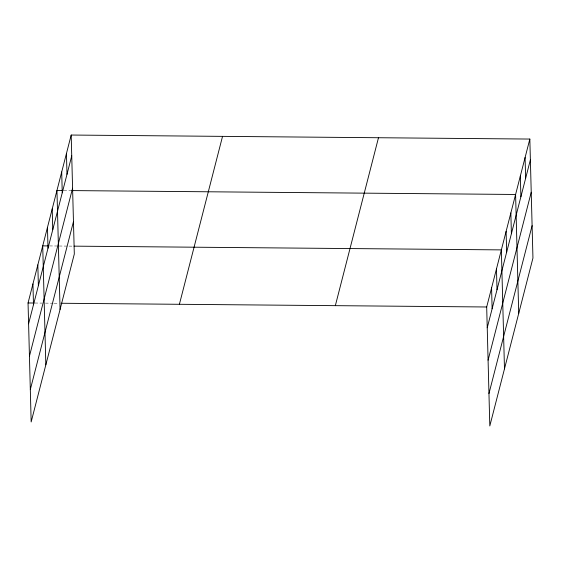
<?xml version="1.0" encoding="UTF-8"?>
<svg xmlns="http://www.w3.org/2000/svg" width="561" height="561" viewBox="0 0 561 561"><rect width="100%" height="100%" fill="white"/><g stroke="black" fill="none" stroke-linecap="round" stroke-linejoin="round"><path stroke-width="0.42" stroke-dasharray="2.81 2.1" d="M63.912 190.516L70.875 190.579M49.677 245.935L58.379 246.013M59.249 246.02L73.161 246.139M35.006 303.031L41.97 303.087M45.448 303.122L53.274 303.192M54.144 303.199L58.491 303.235"/><path stroke-width="0.84" d="M71.191 135.04L74.311 254.014L31.164 421.942L28.05 302.968L71.191 135.04L529.836 139.058L532.95 258.032L489.809 425.96L486.689 306.986L529.836 139.058M28.597 323.767L71.738 155.839M29.445 356.165L72.586 188.237M30.315 389.544L73.463 221.616M179.401 304.293L222.542 136.365M335.338 305.661L378.486 137.733M487.236 327.785L530.376 159.857M488.084 360.183L531.225 192.255M488.961 393.563L532.101 225.634M63.042 190.509L56.956 190.452L60.069 309.427M71.745 190.586L515.594 194.471L518.715 313.445M48.807 245.928L42.72 245.872L45.834 364.846M74.031 246.146L501.359 249.89L504.479 368.865M28.05 302.968L34.137 303.024M61.107 303.256L486.689 306.986M525.089 157.529L525.636 178.328M520.342 176L520.889 196.799M510.854 212.949L511.394 233.741M506.106 231.42L506.653 252.219M496.471 268.922L497.018 289.721M491.583 287.954L492.123 308.753M66.443 153.511L66.99 174.31M61.703 171.982L62.243 192.781M52.208 208.93L52.755 229.722M47.468 227.401L48.008 248.2M37.832 264.904L38.372 285.703M32.938 283.936L33.485 304.735"/></g></svg>
